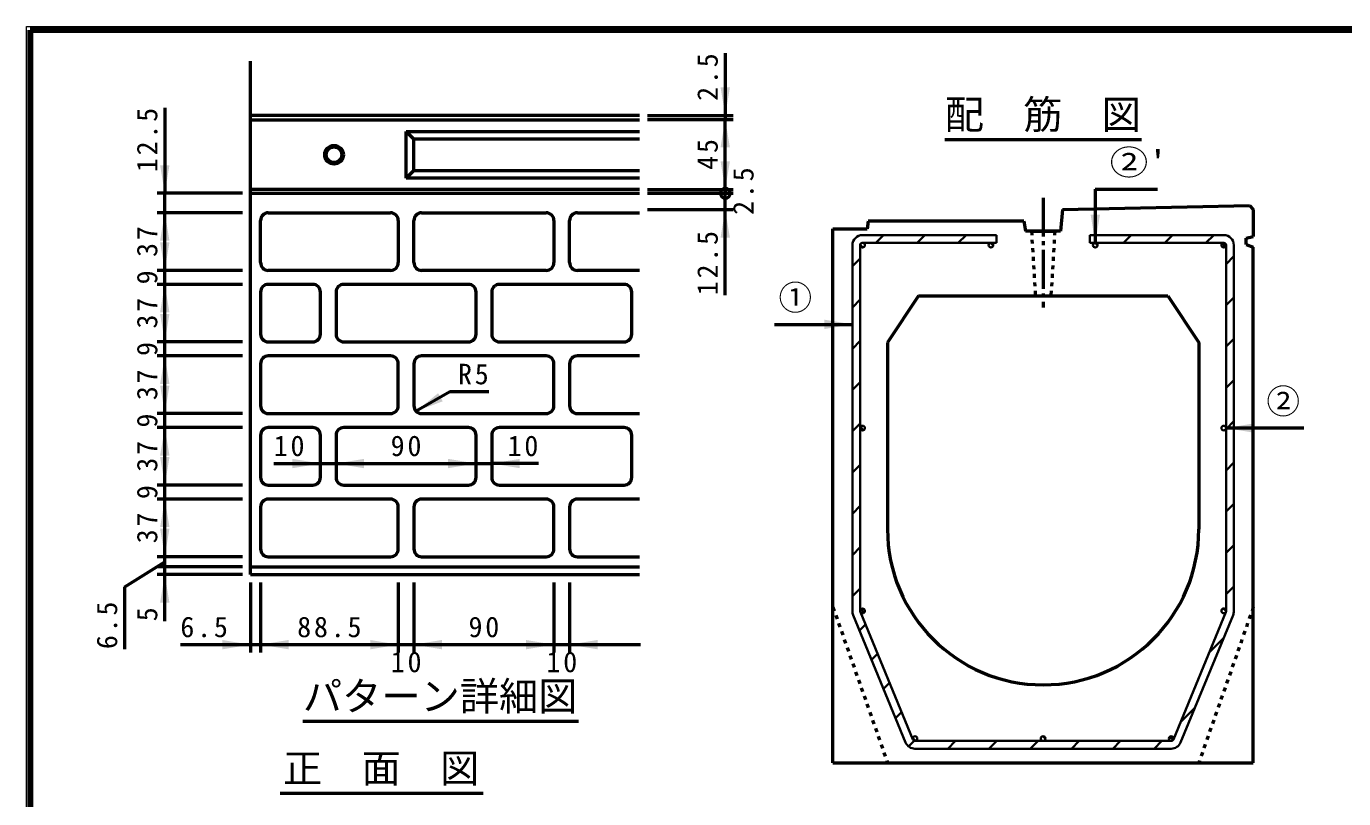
# Model space of a CAD drawing. Units: millimetres, scale not verified, with parts at other scales. Extents: x 100 to 4105, y 100 to 2870.
# Drawn here: x 100 to 1792, y 1878 to 2870 of the extents above; entities that cross this region are included whole.
import ezdxf
from ezdxf.enums import TextEntityAlignment as Align

# ---------------------------------------------------------------- set-up
doc = ezdxf.new("R2010")
doc.units = ezdxf.units.MM
doc.header["$LTSCALE"] = 5
doc.linetypes.add('USER1', pattern=[2.2, 1, -1.2])
doc.linetypes.add('USER2', pattern=[13.4, 10, -1.2, 1, -1.2])
doc.layers.add('V-nasSTD', color=7, linetype='Continuous', lineweight=35)
doc.styles.add('ＭＳ ゴシック', font='')
doc.styles.get('ＭＳ ゴシック').set_extended_font_data('MS Gothic')

msp = doc.modelspace()

# ---------------------------------------------------------------- hatches: boundary and pattern name
at = {"layer": 'V-nasSTD'}
for points in [[(991.858, 2791.452), (997.858, 2755.452), (1003.858, 2791.452)], [(1003.858, 2714.452), (997.858, 2750.452), (991.858, 2714.452)], [(271.858, 2691.452), (277.858, 2655.452), (283.858, 2691.452)], [(991.858, 2696.452), (997.858, 2660.452), (1003.858, 2696.452)], [(283.858, 2594.452), (277.858, 2630.452), (271.858, 2594.452)], [(1003.858, 2598.452), (997.858, 2634.452), (991.858, 2598.452)], [(1479.29, 2627.789), (1473.29, 2591.789), (1467.29, 2627.789)], [(271.858, 2592.452), (277.858, 2556.452), (283.858, 2592.452)], [(283.858, 2502.452), (277.858, 2538.452), (271.858, 2502.452)], [(271.858, 2500.452), (277.858, 2464.452), (283.858, 2500.452)], [(1125.29, 2481.036), (1161.29, 2487.036), (1125.29, 2493.036)], [(283.858, 2410.452), (277.858, 2446.452), (271.858, 2410.452)], [(271.858, 2408.452), (277.858, 2372.452), (283.858, 2408.452)], [(628.964, 2398.577), (600.787, 2375.38), (634.964, 2388.184)], [(283.858, 2318.452), (277.858, 2354.452), (271.858, 2318.452)], [(1677.29, 2347.789), (1641.29, 2353.789), (1677.29, 2359.789)], [(271.858, 2316.452), (277.858, 2280.452), (283.858, 2316.452)], [(441.858, 2302.193), (477.858, 2308.193), (441.858, 2314.193)], [(533.858, 2314.193), (497.858, 2308.193), (533.858, 2302.193)], [(641.858, 2302.193), (677.858, 2308.193), (641.858, 2314.193)], [(733.858, 2314.193), (697.858, 2308.193), (733.858, 2302.193)], [(283.858, 2226.452), (277.858, 2262.452), (271.858, 2226.452)], [(271.858, 2224.452), (277.858, 2188.452), (283.858, 2224.452)], [(283.858, 2129.452), (277.858, 2165.452), (271.858, 2129.452)], [(351.858, 2069.452), (387.858, 2075.452), (351.858, 2081.452)], [(436.858, 2081.452), (400.858, 2075.452), (436.858, 2069.452)], [(541.858, 2069.452), (577.858, 2075.452), (541.858, 2081.452)], [(633.858, 2081.452), (597.858, 2075.452), (633.858, 2069.452)], [(741.858, 2069.452), (777.858, 2075.452), (741.858, 2081.452)], [(833.858, 2081.452), (797.858, 2075.452), (833.858, 2069.452)]]:
    msp.add_hatch(color=256, dxfattribs=at).paths.add_polyline_path(points)

# ---------------------------------------------------------------- linework, layer by layer
at = {"layer": 'V-nasSTD', "lineweight": 100}
for p, q in [((105, 2865), (105, 105)), ((4100, 2865), (105, 2865))]:
    msp.add_line(p, q, dxfattribs=at)
at = {"layer": 'V-nasSTD', "lineweight": 50}
for p, q in [((997.858, 2835.452), (997.858, 2755.452)), ((387.858, 2165.452), (387.858, 2825.452)), ((277.858, 2765.452), (277.858, 2655.452)), ((887.858, 2755.452), (387.858, 2755.452)), ((887.858, 2749.452), (387.858, 2749.452)), ((897.858, 2755.452), (1007.858, 2755.452)), ((897.858, 2750.452), (1007.858, 2750.452)), ((997.858, 2755.452), (997.858, 2749.452)), ((997.858, 2660.452), (997.858, 2750.452)), ((587.858, 2674.952), (587.858, 2734.952)), ((597.858, 2724.952), (587.858, 2734.952)), ((587.858, 2734.952), (887.858, 2734.952)), ((597.858, 2684.952), (597.858, 2724.952)), ((887.858, 2724.952), (597.858, 2724.952)), ((1279.887, 2724.789), (1532.693, 2724.789)), ((597.858, 2684.952), (587.858, 2674.952)), ((887.858, 2674.952), (587.858, 2674.952)), ((597.858, 2684.952), (887.858, 2684.952)), ((887.858, 2660.452), (387.858, 2660.452)), ((897.858, 2660.452), (1007.858, 2660.452)), ((997.858, 2660.452), (997.858, 2655.452)), ((1473.29, 2660.789), (1553.29, 2660.789)), ((1473.29, 2660.789), (1473.29, 2591.789)), ((377.858, 2655.452), (267.858, 2655.452)), ((277.858, 2630.452), (277.858, 2655.452)), ((387.858, 2655.452), (887.858, 2655.452)), ((897.858, 2655.452), (1007.858, 2655.452)), ((897.858, 2655.452), (1007.858, 2655.452)), ((997.858, 2634.452), (997.858, 2655.452)), ((377.858, 2630.452), (267.858, 2630.452)), ((277.858, 2556.452), (277.858, 2630.452)), ((410.858, 2630.452), (567.858, 2630.452)), ((607.858, 2630.452), (767.858, 2630.452)), ((807.858, 2630.452), (887.858, 2630.452)), ((897.858, 2634.452), (1007.858, 2634.452)), ((997.858, 2524.452), (997.858, 2634.452)), ((1431.29, 2634.789), (1428.79, 2606.789)), ((1431.29, 2634.789), (1671.29, 2639.789)), ((1671.29, 2639.789), (1676.29, 2634.789)), ((1676.29, 2634.789), (1676.29, 2599.804)), ((400.858, 2566.452), (400.858, 2620.452)), ((577.858, 2620.452), (577.858, 2566.452)), ((597.858, 2566.452), (597.858, 2620.452)), ((777.858, 2620.452), (777.858, 2566.452)), ((797.858, 2566.452), (797.858, 2620.452)), ((1136.29, 1923.789), (1136.29, 2609.789)), ((1136.29, 2609.789), (1180.29, 2609.789)), ((1181.29, 2619.789), (1180.29, 2609.789)), ((1381.29, 2619.789), (1181.29, 2619.789)), ((1381.29, 2619.789), (1383.79, 2606.789)), ((1428.79, 2606.789), (1383.79, 2606.789)), ((1391.29, 2606.789), (1421.29, 2606.789)), ((1667.29, 2597.789), (1676.29, 2599.804)), ((1667.29, 2589.789), (1667.29, 2597.789)), ((1667.29, 2589.789), (1676.29, 2586.431)), ((1676.29, 1923.789), (1676.29, 2586.431)), ((377.858, 2556.452), (267.858, 2556.452)), ((277.858, 2538.452), (277.858, 2556.452)), ((567.858, 2556.452), (410.858, 2556.452)), ((767.858, 2556.452), (607.858, 2556.452)), ((887.858, 2556.452), (807.858, 2556.452)), ((377.858, 2538.452), (267.858, 2538.452)), ((277.858, 2464.452), (277.858, 2538.452)), ((400.858, 2528.452), (400.858, 2474.452)), ((467.858, 2538.452), (410.858, 2538.452)), ((477.858, 2474.452), (477.858, 2528.452)), ((497.858, 2528.452), (497.858, 2474.452)), ((667.858, 2538.452), (507.858, 2538.452)), ((677.858, 2474.452), (677.858, 2528.452)), ((697.858, 2528.452), (697.858, 2474.452)), ((867.858, 2538.452), (707.858, 2538.452)), ((877.858, 2474.452), (877.858, 2528.452)), ((1246.29, 2523.789), (1206.29, 2463.789)), ((1246.29, 2523.789), (1566.29, 2523.789)), ((1566.29, 2523.789), (1606.29, 2463.789)), ((1061.29, 2487.036), (1161.29, 2487.036)), ((377.858, 2464.452), (267.858, 2464.452)), ((377.858, 2464.452), (267.858, 2464.452)), ((277.858, 2446.452), (277.858, 2464.452)), ((410.858, 2464.452), (467.858, 2464.452)), ((507.858, 2464.452), (667.858, 2464.452)), ((707.858, 2464.452), (867.858, 2464.452)), ((1206.29, 2463.789), (1206.29, 2223.789)), ((1606.29, 2463.789), (1606.29, 2223.789)), ((377.858, 2446.452), (267.858, 2446.452)), ((277.858, 2372.452), (277.858, 2446.452)), ((567.858, 2446.452), (410.858, 2446.452)), ((767.858, 2446.452), (607.858, 2446.452)), ((887.858, 2446.452), (807.858, 2446.452)), ((400.858, 2436.452), (400.858, 2382.452)), ((577.858, 2382.452), (577.858, 2436.452)), ((597.858, 2436.452), (597.858, 2382.452)), ((777.858, 2382.452), (777.858, 2436.452)), ((797.858, 2436.452), (797.858, 2382.452)), ((644.088, 2400.38), (600.787, 2375.38)), ((694.088, 2400.38), (644.088, 2400.38)), ((377.858, 2372.452), (267.858, 2372.452)), ((377.858, 2372.452), (267.858, 2372.452)), ((277.858, 2354.452), (277.858, 2372.452)), ((410.858, 2372.452), (567.858, 2372.452)), ((607.858, 2372.452), (767.858, 2372.452)), ((807.858, 2372.452), (887.858, 2372.452)), ((377.858, 2354.452), (267.858, 2354.452)), ((277.858, 2280.452), (277.858, 2354.452)), ((467.858, 2354.452), (410.858, 2354.452)), ((667.858, 2354.452), (507.858, 2354.452)), ((867.858, 2354.452), (707.858, 2354.452)), ((1741.29, 2353.789), (1641.29, 2353.789)), ((400.858, 2344.452), (400.858, 2290.452)), ((477.858, 2290.452), (477.858, 2344.452)), ((497.858, 2344.452), (497.858, 2290.452)), ((677.858, 2290.452), (677.858, 2344.452)), ((697.858, 2344.452), (697.858, 2290.452)), ((877.858, 2290.452), (877.858, 2344.452)), ((417.858, 2308.193), (477.858, 2308.193)), ((477.858, 2308.193), (497.858, 2308.193)), ((497.858, 2308.193), (677.858, 2308.193)), ((677.858, 2308.193), (697.858, 2308.193)), ((757.858, 2308.193), (697.858, 2308.193)), ((377.858, 2280.452), (267.858, 2280.452)), ((377.858, 2280.452), (267.858, 2280.452)), ((277.858, 2262.452), (277.858, 2280.452)), ((410.858, 2280.452), (467.858, 2280.452)), ((507.858, 2280.452), (667.858, 2280.452)), ((707.858, 2280.452), (867.858, 2280.452)), ((377.858, 2262.452), (267.858, 2262.452)), ((277.858, 2188.452), (277.858, 2262.452)), ((400.858, 2252.452), (400.858, 2198.452)), ((567.858, 2262.452), (410.858, 2262.452)), ((577.858, 2198.452), (577.858, 2252.452)), ((597.858, 2252.452), (597.858, 2198.452)), ((767.858, 2262.452), (607.858, 2262.452)), ((777.858, 2198.452), (777.858, 2252.452)), ((797.858, 2252.452), (797.858, 2198.452)), ((887.858, 2262.452), (807.858, 2262.452)), ((377.858, 2188.452), (267.858, 2188.452)), ((277.858, 2175.452), (277.858, 2188.452)), ((410.858, 2188.452), (567.858, 2188.452)), ((607.858, 2188.452), (767.858, 2188.452)), ((807.858, 2188.452), (887.858, 2188.452)), ((226.322, 2149.735), (277.858, 2181.952)), ((377.858, 2175.452), (267.858, 2175.452)), ((277.858, 2165.452), (277.858, 2175.452)), ((387.858, 2175.452), (887.858, 2175.452)), ((226.322, 2069.735), (226.322, 2149.735)), ((377.858, 2165.452), (267.858, 2165.452)), ((277.858, 2105.452), (277.858, 2165.452)), ((387.858, 2165.452), (887.858, 2165.452)), ((387.858, 2155.452), (387.858, 2065.452)), ((400.858, 2155.452), (400.858, 2065.452)), ((577.858, 2155.452), (577.858, 2065.452)), ((597.858, 2155.452), (597.858, 2065.452)), ((777.858, 2155.452), (777.858, 2065.452)), ((797.858, 2155.452), (797.858, 2065.452)), ((297.858, 2075.452), (387.858, 2075.452)), ((387.858, 2075.452), (400.858, 2075.452)), ((400.858, 2075.452), (577.858, 2075.452)), ((577.858, 2075.452), (597.858, 2075.452)), ((597.858, 2075.452), (777.858, 2075.452)), ((777.858, 2075.452), (797.858, 2075.452)), ((797.858, 2075.452), (888.858, 2075.452)), ((455.24, 1977.311), (809.25, 1977.311)), ((1136.29, 1923.789), (1676.29, 1923.789)), ((425.887, 1884.655), (686.693, 1884.655))]:
    msp.add_line(p, q, dxfattribs=at)
at = {"layer": 'V-nasSTD', "linetype": 'USER2', "lineweight": 50}
msp.add_line((1406.29, 2649.789), (1406.29, 2508.789), dxfattribs=at)
at = {"layer": 'V-nasSTD', "linetype": 'USER1', "lineweight": 50}
for p, q in [((1391.29, 2606.789), (1396.29, 2523.789)), ((1421.29, 2606.789), (1416.29, 2523.789)), ((1136.29, 2123.789), (1206.29, 1923.789)), ((1676.29, 2123.789), (1606.29, 1923.789))]:
    msp.add_line(p, q, dxfattribs=at)
at = {"layer": 'V-nasSTD'}
for p, q in [((1171.344, 2589.352), (1174.854, 2585.842)), ((1174.29, 2601.789), (1346.29, 2601.789)), ((1174.29, 2591.789), (1346.29, 2591.789)), ((1191.217, 2591.789), (1201.217, 2601.789)), ((1244.25, 2591.789), (1254.25, 2601.789)), ((1297.283, 2591.789), (1307.283, 2601.789)), ((1338.676, 2591.789), (1339.29, 2591.789)), ((1338.676, 2591.725), (1342.227, 2588.175)), ((1339.29, 2591.789), (1346.29, 2591.789)), ((1346.29, 2601.789), (1346.29, 2591.789)), ((1466.29, 2601.789), (1466.29, 2591.789)), ((1466.29, 2601.789), (1638.29, 2601.789)), ((1466.29, 2601.697), (1466.382, 2601.789)), ((1473.29, 2601.789), (1466.29, 2601.789)), ((1466.29, 2591.789), (1638.29, 2591.789)), ((1472.979, 2591.773), (1476.274, 2588.478)), ((1473.29, 2601.789), (1473.29, 2591.789)), ((1509.415, 2591.789), (1519.415, 2601.789)), ((1562.448, 2591.789), (1572.448, 2601.789)), ((1615.481, 2591.789), (1625.481, 2601.789)), ((1636.328, 2591.058), (1640.56, 2586.827)), ((1161.29, 2588.789), (1161.29, 2118.38)), ((1171.29, 2588.789), (1171.29, 2118.371)), ((1641.29, 2588.789), (1641.29, 2118.371)), ((1641.29, 2564.565), (1651.29, 2574.565)), ((1651.29, 2588.789), (1651.29, 2118.375)), ((1161.29, 2561.862), (1171.29, 2571.862)), ((1161.29, 2508.829), (1171.29, 2518.829)), ((1641.29, 2511.532), (1651.29, 2521.532)), ((1161.29, 2455.796), (1171.29, 2465.796)), ((1641.29, 2458.499), (1651.29, 2468.499)), ((1161.29, 2402.763), (1171.29, 2412.763)), ((1641.29, 2405.466), (1651.29, 2415.466)), ((1161.29, 2349.73), (1171.29, 2359.73)), ((1171.29, 2353.789), (1171.29, 2355.203)), ((1171.645, 2355.203), (1175.705, 2351.143)), ((1641.29, 2352.433), (1651.29, 2362.433)), ((1161.29, 2296.697), (1171.29, 2306.697)), ((1641.29, 2299.4), (1651.29, 2309.4)), ((1161.29, 2243.664), (1171.29, 2253.664)), ((1641.29, 2246.367), (1651.29, 2256.367)), ((1161.29, 2190.631), (1171.29, 2200.631)), ((1641.29, 2193.334), (1651.29, 2203.334)), ((1641.29, 2140.301), (1651.29, 2150.301)), ((1161.29, 2137.598), (1171.29, 2147.598)), ((1171.516, 2117.229), (1238.874, 1953.647)), ((1172.13, 2120.87), (1176.372, 2116.628)), ((1641.064, 2117.229), (1573.707, 1953.647)), ((1637.924, 2121.766), (1641.268, 2118.423)), ((1162.269, 2113.43), (1229.631, 1949.839)), ((1170.403, 2093.678), (1178.061, 2101.335)), ((1582.952, 1949.839), (1650.311, 2113.425)), ((1582.952, 1949.839), (1650.311, 2113.425)), ((1619.933, 2065.91), (1638.315, 2084.293)), ((1185.871, 2056.112), (1193.529, 2063.77)), ((1201.339, 2018.547), (1208.997, 2026.205)), ((1216.807, 1980.982), (1224.465, 1988.64)), ((1582.81, 1975.754), (1601.192, 1994.137)), ((1233.511, 1944.653), (1240.776, 1951.918)), ((1238.694, 1955.312), (1242.171, 1951.835)), ((1238.874, 1953.647), (1238.874, 1953.647)), ((1238.874, 1953.647), (1238.874, 1953.647)), ((1238.874, 1953.647), (1238.874, 1953.647)), ((1241.648, 1951.789), (1570.933, 1951.789)), ((1242.171, 1951.789), (1241.648, 1951.789)), ((1283.679, 1941.789), (1293.679, 1951.789)), ((1336.712, 1941.789), (1346.712, 1951.789)), ((1389.745, 1941.789), (1399.745, 1951.789)), ((1405.942, 1957.769), (1409.27, 1954.441)), ((1570.933, 1951.789), (1406.29, 1951.789)), ((1570.933, 1951.789), (1406.29, 1951.789)), ((1442.778, 1941.789), (1452.778, 1951.789)), ((1495.811, 1941.789), (1505.811, 1951.789)), ((1548.844, 1941.789), (1558.844, 1951.789)), ((1569.146, 1957.199), (1573.343, 1953.003)), ((1573.707, 1953.647), (1573.707, 1953.647)), ((1573.707, 1953.647), (1573.707, 1953.647)), ((1573.707, 1953.647), (1573.707, 1953.647)), ((1241.651, 1941.789), (1570.931, 1941.789))]:
    msp.add_line(p, q, dxfattribs=at)
at = {"layer": 'V-nasSTD', "lineweight": 13}
msp.add_lwpolyline([(100, 100), (100, 2870), (4105, 2870), (4105, 100)], close=True, dxfattribs=at)
at = {"layer": 'V-nasSTD', "lineweight": 50}
for radius in [12, 10]:
    msp.add_circle((495.258, 2704.952), radius, dxfattribs=at)
at = {"layer": 'V-nasSTD'}
for centre in [(1174.29, 2588.789), (1339.29, 2588.789), (1473.29, 2588.789), (1473.29, 2588.789), (1638.29, 2588.789), (1174.29, 2353.789), (1638.29, 2353.789), (1174.29, 2118.789), (1638.29, 2118.789), (1241.648, 1954.789), (1406.29, 1954.789), (1570.933, 1954.789)]:
    msp.add_circle(centre, 3, dxfattribs=at)
at = {"layer": 'V-nasSTD', "lineweight": 50}
for centre, radius, start, end in [((997.858, 2655.452), 6.25, 90, 270), ((997.858, 2655.452), 6.25, 270, 90), ((410.858, 2620.452), 10, 90, 180), ((567.858, 2620.452), 10, 0, 90), ((607.858, 2620.452), 10, 90, 180), ((767.858, 2620.452), 10, 0, 90), ((807.858, 2620.452), 10, 90, 180), ((410.858, 2566.452), 10, 180, 270), ((567.858, 2566.452), 10, 270, 0), ((607.858, 2566.452), 10, 180, 270), ((767.858, 2566.452), 10, 270, 0), ((807.858, 2566.452), 10, 180, 270), ((410.858, 2528.452), 10, 90, 180), ((467.858, 2528.452), 10, 0, 90), ((507.858, 2528.452), 10, 90, 180), ((667.858, 2528.452), 10, 0, 90), ((707.858, 2528.452), 10, 90, 180), ((867.858, 2528.452), 10, 0, 90), ((410.858, 2474.452), 10, 180, 270), ((467.858, 2474.452), 10, 270, 0), ((507.858, 2474.452), 10, 180, 270), ((667.858, 2474.452), 10, 270, 0), ((707.858, 2474.452), 10, 180, 270), ((867.858, 2474.452), 10, 270, 0), ((410.858, 2436.452), 10, 90, 180), ((567.858, 2436.452), 10, 0, 90), ((607.858, 2436.452), 10, 90, 180), ((767.858, 2436.452), 10, 0, 90), ((807.858, 2436.452), 10, 90, 180), ((410.858, 2382.452), 10, 180, 270), ((567.858, 2382.452), 10, 270, 0), ((607.858, 2382.452), 10, 180, 270), ((767.858, 2382.452), 10, 270, 0), ((807.858, 2382.452), 10, 180, 270), ((410.858, 2344.452), 10, 90, 180), ((467.858, 2344.452), 10, 0, 90), ((507.858, 2344.452), 10, 90, 180), ((667.858, 2344.452), 10, 0, 90), ((707.858, 2344.452), 10, 90, 180), ((867.858, 2344.452), 10, 0, 90), ((410.858, 2290.452), 10, 180, 270), ((467.858, 2290.452), 10, 270, 0), ((507.858, 2290.452), 10, 180, 270), ((667.858, 2290.452), 10, 270, 0), ((707.858, 2290.452), 10, 180, 270), ((867.858, 2290.452), 10, 270, 0), ((410.858, 2252.452), 10, 90, 180), ((567.858, 2252.452), 10, 0, 90), ((607.858, 2252.452), 10, 90, 180), ((767.858, 2252.452), 10, 0, 90), ((807.858, 2252.452), 10, 90, 180), ((1406.29, 2223.789), 200, 180, 270), ((1406.29, 2223.789), 200, 270, 0), ((410.858, 2198.452), 10, 180, 270), ((567.858, 2198.452), 10, 270, 0), ((607.858, 2198.452), 10, 180, 270), ((767.858, 2198.452), 10, 270, 0), ((807.858, 2198.452), 10, 180, 270)]:
    msp.add_arc(centre, radius, start, end, dxfattribs=at)
at = {"layer": 'V-nasSTD'}
for centre, radius, start, end in [((1174.29, 2588.789), 13, 90, 180), ((1174.29, 2588.789), 13, 90, 180), ((1174.29, 2588.789), 3, 90, 180), ((1174.29, 2588.789), 3, 90, 180), ((1174.29, 2588.789), 3, 169.17571, 180), ((1174.29, 2588.789), 3, 90, 169.17571), ((1638.29, 2588.789), 13, 0, 90), ((1638.29, 2588.789), 3, 0, 90), ((1638.29, 2588.789), 3, 0, 90), ((1638.29, 2588.789), 3, 0, 90), ((1174.29, 2118.38), 13, 180, 202.38013), ((1174.29, 2118.371), 3, 180, 202.38013), ((1638.29, 2118.789), 3, 0, 330.64995), ((1638.29, 2118.789), 3, 330.64995, 0), ((1638.29, 2118.789), 3, 330.64995, 0), ((1638.29, 2118.371), 3, 337.61987, 0), ((1638.29, 2118.375), 13, 337.61987, 0), ((1638.29, 2118.375), 13, 337.61987, 0), ((1241.651, 1954.789), 13, 202.38013, 270), ((1241.648, 1954.789), 3, 202.38053, 270.00103), ((1570.931, 1954.789), 13, 270, 337.61987), ((1570.933, 1954.789), 3, 270, 337.61987), ((1570.933, 1954.789), 3, 323.45593, 337.61947)]:
    msp.add_arc(centre, radius, start, end, dxfattribs=at)

# ---------------------------------------------------------------- texts
at = {"layer": 'V-nasSTD', "style": 'ＭＳ ゴシック'}
for s, height, p in [('配\u3000筋\u3000図', 36.95, (1279.887, 2775.189)), ('①', 31.67, (1066.29, 2537.236)), ('②', 31.67, (1693.09, 2403.989)), ('パターン詳細図', 36.95, (455.24, 2027.711)), ('正\u3000面\u3000図', 36.95, (429.887, 1935.055))]:
    msp.add_text(s, height=height, dxfattribs=at).set_placement(p, align=Align.TOP_LEFT)
at = {"layer": 'V-nasSTD', "style": 'ＭＳ ゴシック', "width": 1.15}
msp.add_text("②'", height=31.67, dxfattribs=at).set_placement((1491.69, 2710.989), align=Align.TOP_LEFT)
at = {"layer": 'V-nasSTD', "style": 'ＭＳ ゴシック'}
for s, p in [('9', (241.858, 2538.452)), ('9', (241.858, 2446.452)), ('9', (241.858, 2354.452)), ('9', (241.858, 2262.452)), ('5', (241.858, 2105.452))]:
    msp.add_text(s, height=26.39, rotation=90, dxfattribs=at).set_placement(p, align=Align.TOP_LEFT)
at = {"layer": 'V-nasSTD', "char_height": 26.39, "attachment_point": 1, "rotation": 90, "style": 'ＭＳ ゴシック'}
for s, insert in [('\\T1.2;2.5', (961.858, 2774.252)), ('\\T1.2;12.5', (241.858, 2682.652)), ('\\T1.2;45', (961.858, 2685.652)), ('\\T1.2;2.5', (1007.854, 2627.764)), ('\\T1.2;37', (241.858, 2573.652)), ('\\T1.2;12.5', (961.858, 2524.452)), ('\\T1.2;37', (241.858, 2481.652)), ('\\T1.2;37', (241.858, 2389.652)), ('\\T1.2;37', (241.858, 2297.652)), ('\\T1.2;37', (241.858, 2205.652)), ('\\T1.2;6.5', (190.322, 2069.735))]:
    msp.add_mtext(s, dxfattribs=dict(at, insert=insert))
at = {"layer": 'V-nasSTD', "char_height": 26.39, "attachment_point": 1, "style": 'ＭＳ ゴシック'}
for s, insert in [('\\T1.2;R5', (654.488, 2436.38)), ('\\T1.2;10', (417.858, 2344.193)), ('\\T1.2;90', (568.058, 2344.193)), ('\\T1.2;10', (718.258, 2344.193)), ('\\T1.2;6.5', (297.858, 2111.452)), ('\\T1.2;88.5', (447.958, 2111.452)), ('\\T1.2;90', (668.058, 2111.452)), ('\\T1.2;10', (568.203, 2066.452)), ('\\T1.2;10', (768.203, 2066.452))]:
    msp.add_mtext(s, dxfattribs=dict(at, insert=insert))

doc.saveas('drawing.dxf')
